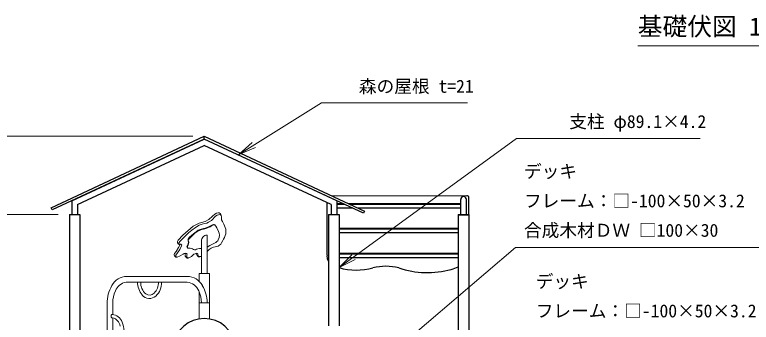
# Model space of a CAD drawing. Units: millimetres at full size, sheet at 1:60; details may follow other scales. Extents: x 900 to 24300, y 900 to 16920.
# Drawn here: x 4160 to 10408, y 6120 to 8730 of the extents above; entities that cross this region are included whole.
import ezdxf
from ezdxf.enums import TextEntityAlignment as Align

# ---------------------------------------------------------------- set-up
doc = ezdxf.new("R2010")
doc.units = ezdxf.units.MM
doc.header["$LTSCALE"] = 60
for name, color, linetype, lineweight in [('D-STR-1', 1, 'Continuous', 25), ('D-STR-3', 251, 'Continuous', 9), ('D-STR-DIM', 7, 'Continuous', 13), ('D-STR-HTXT', 7, 'Continuous', 13), ('D-STR-TXT', 7, 'Continuous', 13)]:
    doc.layers.add(name, color=color, linetype=linetype, lineweight=lineweight)
doc.styles.add('ＭＳ ゴシック', font='')
doc.styles.get('ＭＳ ゴシック').set_extended_font_data('MS Gothic')

# ---------------------------------------------------------------- blocks, each defined once
blk = doc.blocks.new('open_arrow')
at = {"color": 0, "linetype": 'Continuous', "lineweight": -2}
blk.add_lwpolyline([(7.5, 1.25), (0, 0), (7.5, -1.25)], dxfattribs=at)

msp = doc.modelspace()

# ---------------------------------------------------------------- linework, layer by layer
at = {"layer": 'D-STR-1'}
for p, q in [((5767.68, 7674.86), (5767.68, 7698.03)), ((4643.38, 7150.59), (5767.68, 7674.86)), ((6891.98, 7150.59), (5767.68, 7674.86)), ((4691.98, 7119.63), (5767.68, 7621.23)), ((6843.38, 7119.63), (5767.68, 7621.23)), ((6846.93, 7194.77), (7996.68, 7194.28)), ((8009.94, 7186.32), (8009.94, 7035.11)), ((4643.38, 7150.59), (4643.38, 7035.11)), ((6809.36, 6689.73), (6809.36, 7135.49)), ((6891.98, 7150.59), (6891.98, 7035.11)), ((6944.64, 7126.03), (6891.98, 7126.03)), ((7943.38, 7126.03), (6994.33, 7126.03)), ((7943.38, 7035.11), (7943.38, 7161.89)), ((7991.98, 7035.11), (7991.98, 7161.89)), ((4691.98, 7119.63), (4691.98, 7035.11)), ((6843.38, 7119.63), (6843.38, 7035.11)), ((6956.3, 7120.59), (6891.98, 7120.59)), ((7024.27, 7088.9), (6891.98, 7088.9)), ((7943.38, 7120.59), (7005.99, 7120.59)), ((7943.38, 7088.9), (7073.96, 7088.9)), ((4623.13, 7035.11), (4623.13, 5757.86)), ((4623.13, 7035.11), (4712.23, 7035.11)), ((4712.23, 7035.11), (4712.23, 5903.12)), ((6823.13, 7035.11), (6823.13, 6090.38)), ((6823.13, 7035.11), (6912.23, 7035.11)), ((6912.23, 7035.11), (6912.23, 6090.4)), ((7923.13, 7035.11), (7923.13, 3982.83)), ((7923.13, 7035.11), (8012.23, 7035.11)), ((7923.13, 7035.11), (8012.23, 7035.11)), ((7923.13, 7030.61), (8012.23, 7030.61)), ((8012.23, 7035.11), (8012.23, 3889.33)), ((7923.13, 6914.72), (6912.23, 6914.72)), ((7923.13, 6909.29), (6912.23, 6909.29)), ((7923.13, 6877.59), (6912.23, 6877.59)), ((7923.13, 6703.41), (6912.23, 6703.41)), ((7923.13, 6697.98), (6912.23, 6697.98)), ((7923.13, 6666.28), (6912.23, 6666.28))]:
    msp.add_line(p, q, dxfattribs=at)
msp.add_lwpolyline([(7118.27, 7045.07), (5767.68, 7674.86), (4476.55, 7072.8), (4467.68, 7091.83), (5767.68, 7698.03), (7127.14, 7064.1)], close=True, dxfattribs=at)
for centre, radius, start, end in [((7967.68, 7161.89), 24.3, 0, 180), ((7992.92, 7166.26), 28.27, 61.13191, 82.36137), ((8003.85, 7185.51), 6.14, 7.59575, 63.74361), ((6897.16, 6679.94), 88.34, 173.6402, 201.64942), ((6939.91, 6732.63), 151.21, 214.33255, 219.436), ((7060.63, 7108.37), 545.42, 254.21209, 284.67404), ((7310, 6152.98), 441.98, 75.88233, 104.57317), ((7660.6, 7302.3), 760.49, 251.38191, 285.39279), ((7811.14, 6808.38), 244.74, 282.10583, 297.23254), ((5767.68, 5885.11), 267, 8.47815, 171.52185)]:
    msp.add_arc(centre, radius, start, end, dxfattribs=at)
at = {"layer": 'D-STR-3'}
for p, q in [((5852.83, 7009.46), (5842.09, 6996.64)), ((5863.97, 7019.79), (5852.83, 7009.46)), ((5878.62, 7028.5), (5863.97, 7019.79)), ((5889.41, 7031.9), (5878.62, 7028.5)), ((5725.42, 6943.32), (5692.33, 6924.97)), ((5749.34, 6952.42), (5725.42, 6943.32)), ((5770.77, 6957.9), (5749.34, 6952.42)), ((5789.48, 6962.31), (5770.77, 6957.9)), ((5804.5, 6968.55), (5789.48, 6962.31)), ((5820.33, 6939.08), (5797.85, 6927.43)), ((5827.93, 6983.8), (5804.5, 6968.55)), ((5828.87, 6938.16), (5816.81, 6931.16)), ((5836.51, 6948.04), (5820.33, 6939.08)), ((5842.09, 6996.64), (5827.93, 6983.8)), ((5834.65, 6941.56), (5828.87, 6938.16)), ((5841.39, 6944.49), (5834.65, 6941.56)), ((5846.1, 6950.54), (5836.51, 6948.04)), ((5847.98, 6946.16), (5841.39, 6944.49)), ((5852.14, 6950.35), (5846.1, 6950.54)), ((5854.69, 6946.18), (5847.98, 6946.16)), ((5857.17, 6947.89), (5852.14, 6950.35)), ((5857.21, 6945.49), (5854.69, 6946.18)), ((5861.32, 6942.22), (5857.17, 6947.89)), ((5859.41, 6944.28), (5857.21, 6945.49)), ((5860.68, 6943.11), (5859.41, 6944.28)), ((5864.51, 6936.12), (5861.32, 6942.22)), ((5874.58, 6920.8), (5864.51, 6936.12)), ((5635.29, 6878.93), (5610.25, 6855.47)), ((5660.99, 6901.72), (5635.29, 6878.93)), ((5692.33, 6924.97), (5660.99, 6901.72)), ((5686.35, 6879.74), (5663.21, 6859.14)), ((5688.54, 6874.8), (5667, 6855.62)), ((5716.36, 6901.09), (5686.35, 6879.74)), ((5698.86, 6883.5), (5688.54, 6874.8)), ((5713.21, 6893.35), (5698.86, 6883.5)), ((5731.79, 6902.62), (5713.21, 6893.35)), ((5740.94, 6910.87), (5716.36, 6901.09)), ((5747.02, 6906.58), (5731.79, 6902.62)), ((5760.33, 6914.67), (5740.94, 6910.87)), ((5761.13, 6910), (5747.02, 6906.58)), ((5768.19, 6916.51), (5760.33, 6914.67)), ((5771.19, 6912.26), (5761.13, 6910)), ((5797.85, 6927.43), (5768.19, 6916.51)), ((5788.66, 6918.08), (5771.19, 6912.26)), ((5801.79, 6923.62), (5788.66, 6918.08)), ((5816.81, 6931.16), (5801.79, 6923.62)), ((5888.15, 6891.37), (5874.58, 6920.8)), ((5894.59, 6875.86), (5888.15, 6891.37)), ((5896.16, 6858.19), (5894.59, 6875.86)), ((5584.56, 6830.06), (5563.72, 6808.47)), ((5610.25, 6855.47), (5584.56, 6830.06)), ((5631.1, 6825.91), (5628.91, 6818.83)), ((5628.91, 6818.83), (5629.94, 6813.45)), ((5629.94, 6813.45), (5632.24, 6807.73)), ((5640.84, 6838.14), (5631.1, 6825.91)), ((5634.51, 6822.46), (5631.95, 6814.93)), ((5631.95, 6814.93), (5632.19, 6811.1)), ((5632.19, 6811.1), (5633.98, 6807.1)), ((5646.88, 6836.82), (5634.51, 6822.46)), ((5663.21, 6859.14), (5640.84, 6838.14)), ((5667, 6855.62), (5646.88, 6836.82)), ((5743.38, 6818.46), (5746.86, 6829.34)), ((5743.38, 6535.11), (5743.38, 6818.46)), ((5746.86, 6829.34), (5755.16, 6841.07)), ((5755.16, 6841.07), (5765.23, 6850.54)), ((5765.23, 6850.54), (5773.68, 6856.06)), ((5773.68, 6856.06), (5780.04, 6858.69)), ((5780.04, 6858.69), (5785.62, 6859.3)), ((5785.62, 6859.3), (5788.61, 6858.69)), ((5788.61, 6858.69), (5791.23, 6856.06)), ((5791.23, 6856.06), (5791.98, 6849.86)), ((5791.98, 6535.11), (5791.98, 6849.86)), ((5881.75, 6810.82), (5886.71, 6818.9)), ((5886.71, 6818.9), (5894.18, 6840.72)), ((5894.18, 6840.72), (5896.16, 6858.19)), ((5552.31, 6793.29), (5551.5, 6788.05)), ((5551.5, 6788.05), (5553.14, 6784.07)), ((5563.72, 6808.47), (5552.31, 6793.29)), ((5553.14, 6784.07), (5556.82, 6781.86)), ((5556.82, 6781.86), (5562.17, 6781.4)), ((5575.99, 6768.89), (5559.19, 6736.65)), ((5562.17, 6781.4), (5568.75, 6781.85)), ((5568.75, 6781.85), (5571.78, 6781.04)), ((5571.78, 6781.04), (5576.65, 6776.9)), ((5576.65, 6776.9), (5575.99, 6768.89)), ((5623.12, 6768.29), (5620.97, 6759.83)), ((5620.97, 6759.83), (5622.32, 6755.43)), ((5622.32, 6755.43), (5626.68, 6749.65)), ((5630.74, 6785.75), (5623.12, 6768.29)), ((5624.35, 6759.31), (5624.15, 6754.1)), ((5624.15, 6754.1), (5626.68, 6749.65)), ((5626.04, 6763.88), (5624.35, 6759.31)), ((5630.71, 6773.8), (5626.2, 6764.22)), ((5626.68, 6749.65), (5630.68, 6747.63)), ((5635.08, 6786.34), (5630.71, 6773.8)), ((5633.2, 6800.4), (5630.74, 6785.75)), ((5632.24, 6807.73), (5633.2, 6800.4)), ((5633.98, 6807.1), (5635.92, 6800.09)), ((5635.92, 6800.09), (5635.08, 6786.34)), ((5791.87, 6757.37), (5814.6, 6772.8)), ((5814.6, 6772.8), (5847.7, 6789.81)), ((5847.7, 6789.81), (5866.18, 6797.71)), ((5866.18, 6797.71), (5875.44, 6804.32)), ((5875.44, 6804.32), (5881.75, 6810.82)), ((5526.73, 6688.43), (5525.67, 6679.48)), ((5540.64, 6708.88), (5526.73, 6688.43)), ((5559.19, 6736.65), (5540.64, 6708.88)), ((5605.05, 6704.73), (5612.09, 6705.56)), ((5612.09, 6705.56), (5617.04, 6704.7)), ((5617.04, 6704.7), (5620.31, 6701.47)), ((5621.18, 6693.42), (5619.71, 6679.2)), ((5620.31, 6701.47), (5621.81, 6697.65)), ((5621.81, 6697.65), (5621.18, 6693.42)), ((5630.68, 6747.63), (5640.16, 6747.46)), ((5640.16, 6747.46), (5647.39, 6747.53)), ((5647.39, 6747.53), (5659.57, 6745.65)), ((5659.57, 6745.65), (5668.43, 6741.8)), ((5668.43, 6741.8), (5675.26, 6736.14)), ((5675.26, 6736.14), (5683.64, 6734.07)), ((5683.64, 6734.07), (5692.61, 6735.8)), ((5689.66, 6701.74), (5695.98, 6704.64)), ((5692.61, 6735.8), (5702.5, 6739.67)), ((5695.98, 6704.64), (5701.73, 6705.31)), ((5701.73, 6705.31), (5707.62, 6703.43)), ((5702.5, 6739.67), (5711.89, 6742.74)), ((5707.62, 6703.43), (5711.96, 6697.72)), ((5711.89, 6742.74), (5727.74, 6745.99)), ((5711.96, 6697.72), (5715.09, 6687.05)), ((5715.09, 6687.05), (5718.55, 6680.49)), ((5727.74, 6745.99), (5737.67, 6746.5)), ((5737.67, 6746.5), (5744.07, 6746.01)), ((5525.67, 6679.48), (5528.64, 6675.52)), ((5528.64, 6675.52), (5533.43, 6673.77)), ((5533.43, 6673.77), (5538.67, 6673.26)), ((5619.71, 6679.2), (5619.46, 6671.09)), ((5619.46, 6671.09), (5621.54, 6668.32)), ((5621.54, 6668.32), (5626.42, 6666.37)), ((5626.42, 6666.37), (5629.96, 6666.52)), ((5629.96, 6666.52), (5641.88, 6669.07)), ((5718.55, 6680.49), (5723.13, 6677.99)), ((5723.13, 6677.99), (5729.18, 6677.19)), ((5729.18, 6677.19), (5734.28, 6677.28)), ((5734.28, 6677.28), (5743.38, 6679.95)), ((5623.99, 6509.05), (5111.46, 6509.05)), ((5723.13, 6535.11), (5723.13, 6468.52)), ((5723.13, 6535.11), (5812.23, 6535.11)), ((5812.23, 6535.11), (5812.23, 6148.36)), ((5622.62, 6460.52), (5103.91, 6461.21)), ((5723.13, 6382.19), (5723.13, 6148.36)), ((4943.43, 6279.1), (4943.43, 6030.27)), ((4991.93, 6285.11), (4991.93, 6185.14)), ((5723.13, 6285.11), (5812.23, 6285.11)), ((4984.79, 6185.67), (4987.58, 6185.66)), ((4989.83, 6158.47), (4984.79, 6158.48)), ((4991.93, 6157.91), (4991.93, 5996.15))]:
    msp.add_line(p, q, dxfattribs=at)
msp.add_lwpolyline([(5791.87, 6719.14), (5801.49, 6729.06), (5810.53, 6736.58), (5818.02, 6741.97), (5827.22, 6747.6), (5846.2, 6756.32), (5860.58, 6760.17), (5875.33, 6762.86), (5884.94, 6766.68), (5899.58, 6776.54), (5907.17, 6783.97), (5913.42, 6792.88), (5926.3, 6813.43), (5932.03, 6823.88), (5939.18, 6837.95), (5946.15, 6856.79), (5949.42, 6870.18), (5951.3, 6880.26), (5952.02, 6896.78), (5949.94, 6910.82), (5945.77, 6925.19), (5934.95, 6952.89), (5922.17, 6975.97), (5914.19, 6990.65), (5913.06, 7005.41), (5913.06, 7015.73), (5912.26, 7025.67), (5908.49, 7035), (5902.08, 7043.68), (5893.68, 7048.13), (5885.26, 7048.64), (5871.29, 7045.44), (5857.83, 7037.84), (5838.13, 7020.57), (5805.68, 6990.86), (5774.39, 6976.37), (5723.51, 6961.64), (5673, 6934.79), (5586.59, 6858.54), (5544.97, 6815.43), (5539.27, 6805.14), (5539.52, 6795.86), (5543.55, 6788.92), (5550.45, 6782.14), (5553.74, 6780.37), (5560.78, 6780.04), (5562.6, 6780.18), (5550.51, 6754.63), (5528.21, 6720.9), (5516.58, 6704.1), (5512.51, 6694.73), (5513.37, 6688.35), (5516.3, 6684.06), (5522.35, 6675.74), (5527.56, 6673.21), (5532.71, 6672.23), (5544.62, 6674.29), (5556.98, 6680.1), (5587.9, 6699.02), (5597.33, 6703.13), (5604.77, 6704.71), (5608.73, 6704.1), (5607.08, 6693.31), (5606.48, 6682.07), (5610.1, 6674.69), (5616.49, 6667.39), (5623.07, 6664.98), (5631.22, 6665.39), (5641.46, 6668.89), (5660.06, 6679.53), (5671.1, 6688.52), (5680.09, 6696.58), (5689.66, 6701.74), (5696.13, 6703.53), (5699.72, 6703.68), (5700.87, 6703.44), (5702.27, 6697.12), (5704.37, 6691.75), (5708.07, 6686.52), (5713.14, 6679.97), (5719.41, 6676.68), (5722.4, 6675.95), (5730.72, 6675.66), (5736.99, 6676.75), (5743.5, 6678.46)], dxfattribs=at)
for centre, radius, start, end in [((5896.83, 7014.06), 19.32, 36.93864, 112.56902), ((5113.13, 6363.45), 145.61, 90.65788, 152.47495), ((5622.32, 6363.45), 145.61, 27.52505, 89.34212), ((5129.74, 6338.88), 125.03, 101.91983, 157.71946), ((5370, 6459.42), 168.32, 179.43487, 219.68644), ((5357.55, 6456.59), 128.8, 178.01748, 228.20139), ((5245.3, 6457.11), 133.13, 317.3677, 1.60794), ((5249.71, 6455.81), 155.92, 313.27427, 1.83808), ((5611.89, 6343.41), 117.61, 21.3807, 84.76664), ((5227.55, 6284.33), 284.17, 148.98869, 181.05437), ((5227.05, 6286.71), 235.13, 154.94668, 180.39201), ((5508.26, 6286.71), 235.13, 359.60799, 25.05332), ((5506.99, 6284.01), 284.99, 0.22087, 30.98796), ((5303.3, 6404.07), 81.59, 220.71233, 310.77953), ((5303.92, 6402.62), 52.97, 232.5505, 315.60229), ((4992.1, 6172.07), 15.44, 118.27044, 241.72956), ((4978.09, 6087.3), 98.82, 20.44477, 84.49259), ((4968.46, 6074.16), 86.97, 8.95378, 75.77309), ((4905.95, 6047.11), 180.89, 335.6046, 24.3954)]:
    msp.add_arc(centre, radius, start, end, dxfattribs=at)
at = {"layer": 'D-STR-DIM'}
for p, q in [((5671.68, 7698.03), (1466.57, 7698.03)), ((4527.13, 7035.11), (1466.57, 7035.11)), ((4527.13, 7035.11), (1466.57, 7035.11))]:
    msp.add_line(p, q, dxfattribs=at)
at = {"layer": 'D-STR-HTXT'}
for points in [[(6060.73, 7544.32), (6762.23, 7981.61), (6782.23, 7981.61), (8000.98, 7981.61), (7391.6, 7981.61)], [(6912.23, 6583.52), (8415.85, 7680.03), (8435.85, 7680.03), (9973.65, 7680.03), (9204.75, 7680.03)], [(6395.18, 5035.11), (8406.84, 6753.19), (8426.84, 6753.19), (10820.84, 6753.19), (9623.84, 6753.19)]]:
    msp.add_lwpolyline(points, dxfattribs=at)
at = {"layer": 'D-STR-TXT'}
msp.add_line((9445.52, 8465.19), (10810.52, 8465.19), dxfattribs=at)

# ---------------------------------------------------------------- block references
at = {"layer": 'D-STR-HTXT', "xscale": 20, "yscale": 20}
for p, rotation in [((6060.73, 7544.32), 31.9), ((6912.23, 6583.52), 36.1)]:
    msp.add_blockref('open_arrow', p, dxfattribs=dict(at, rotation=rotation))

# ---------------------------------------------------------------- texts
at = {"layer": 'D-STR-HTXT', "style": 'ＭＳ ゴシック'}
for s, p in [('森の屋根 t=21', (8053.77, 8122.82)), ('支柱 φ89.1×4.2', (10026.42, 7823.53))]:
    msp.add_text(s, height=110, dxfattribs=at).set_placement(p, align=Align.MIDDLE_RIGHT)
for s, p in [('デッキ\u3000', (8480.1, 7400.49)), ('フレーム：□-100×50×3.2', (8480.1, 7150.49)), ('合成木材ＤＷ □100×30', (8480.1, 6900.49)), ('デッキ\u3000', (8579.85, 6466.6)), ('フレーム：□-100×50×3.2', (8579.85, 6216.6))]:
    msp.add_text(s, height=110, dxfattribs=at).set_placement(p, align=Align.MIDDLE_LEFT)
at = {"layer": 'D-STR-TXT', "style": 'ＭＳ ゴシック'}
msp.add_text('基礎伏図 1:60', height=154, dxfattribs=at).set_placement((9445.52, 8507.19), align=Align.BOTTOM_LEFT)

doc.saveas('drawing.dxf')
